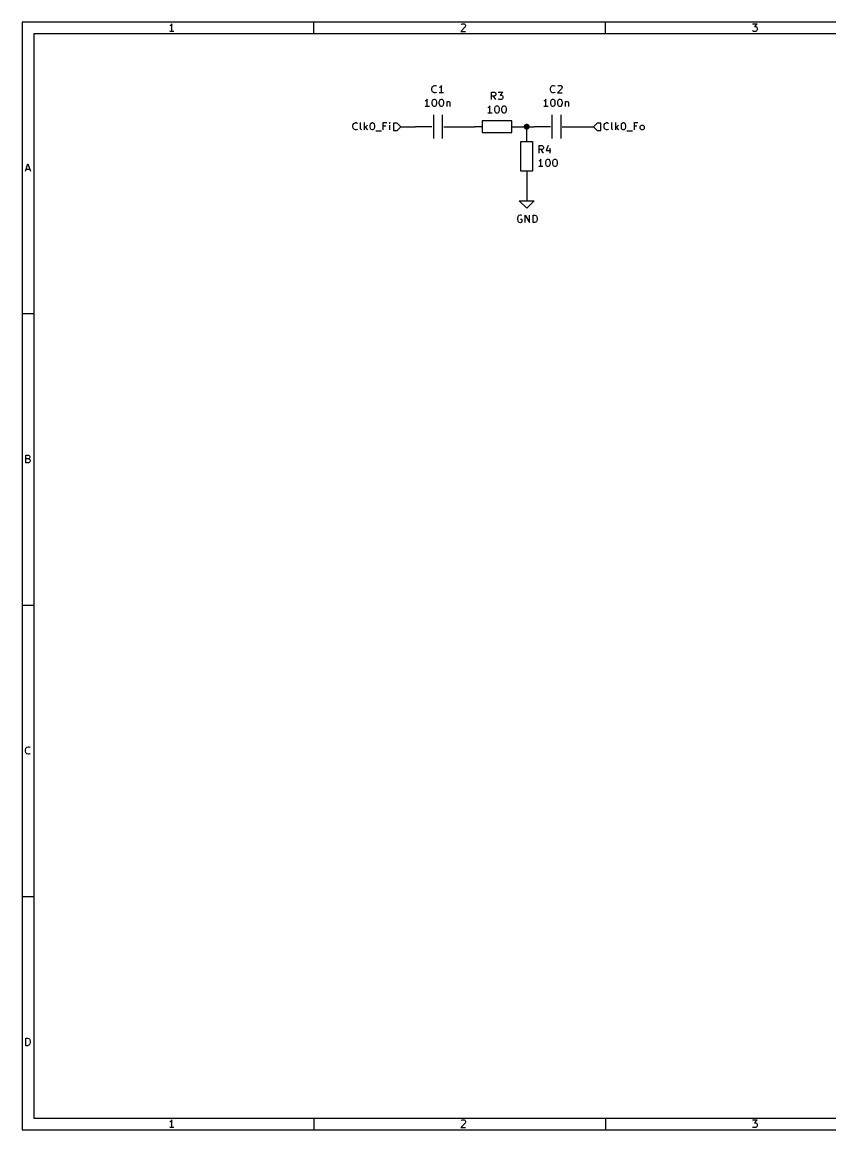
# Model space of a CAD drawing. Extents: x 0.4 to 11.3, y -7.9 to -0.4.
# Drawn here: x 0.39 to 5.85, y -7.87 to -0.39 of the extents above; entities that cross this region are included whole.
import ezdxf

# ---------------------------------------------------------------- set-up
doc = ezdxf.new("R2010")
doc.units = 0
doc.header["$MEASUREMENT"] = 0
for name, color, linetype in [('BROWN2', 54, 'CONTINUOUS'), ('CYAN2', 4, 'CONTINUOUS'), ('GREEN2', 3, 'CONTINUOUS'), ('RED2', 1, 'CONTINUOUS')]:
    doc.layers.add(name, color=color, linetype=linetype)

msp = doc.modelspace()

# ---------------------------------------------------------------- linework, layer by layer
at = {"layer": 'BROWN2', "linetype": 'CONTINUOUS'}
for p, q in [((2.627, -1.094), (2.629, -1.084)), ((2.627, -1.101), (2.627, -1.094)), ((2.629, -1.11), (2.627, -1.101)), ((2.629, -1.084), (2.632, -1.079)), ((2.632, -1.115), (2.629, -1.11)), ((2.632, -1.079), (2.637, -1.075)), ((2.637, -1.12), (2.632, -1.115)), ((2.637, -1.075), (2.644, -1.072)), ((2.644, -1.122), (2.637, -1.12)), ((2.644, -1.072), (2.648, -1.072)), ((2.648, -1.072), (2.656, -1.075)), ((2.656, -1.12), (2.648, -1.122)), ((2.656, -1.075), (2.658, -1.077)), ((2.658, -1.117), (2.656, -1.12)), ((2.679, -1.115), (2.679, -1.072)), ((2.682, -1.12), (2.679, -1.115)), ((2.687, -1.122), (2.682, -1.12)), ((2.706, -1.122), (2.706, -1.072)), ((2.725, -1.089), (2.706, -1.108)), ((2.71, -1.103), (2.725, -1.122)), ((2.744, -1.091), (2.746, -1.082)), ((2.744, -1.103), (2.744, -1.091)), ((2.746, -1.113), (2.744, -1.103)), ((2.746, -1.082), (2.748, -1.077)), ((2.748, -1.117), (2.746, -1.113)), ((2.748, -1.077), (2.751, -1.075)), ((2.751, -1.12), (2.748, -1.117)), ((2.751, -1.075), (2.756, -1.072)), ((2.756, -1.122), (2.751, -1.12)), ((2.756, -1.072), (2.76, -1.072)), ((2.76, -1.072), (2.765, -1.075)), ((2.765, -1.12), (2.76, -1.122)), ((2.765, -1.075), (2.767, -1.077)), ((2.767, -1.117), (2.765, -1.12)), ((2.767, -1.077), (2.77, -1.082)), ((2.77, -1.113), (2.767, -1.117)), ((2.77, -1.082), (2.772, -1.091)), ((2.772, -1.103), (2.77, -1.113)), ((2.772, -1.091), (2.772, -1.103)), ((2.832, -1.122), (2.832, -1.072)), ((2.832, -1.072), (2.856, -1.072)), ((2.848, -1.096), (2.832, -1.096)), ((2.875, -1.072), (2.872, -1.075)), ((2.872, -1.075), (2.875, -1.077)), ((2.877, -1.075), (2.875, -1.072)), ((2.875, -1.072), (2.875, -1.077)), ((2.875, -1.077), (2.877, -1.075)), ((2.875, -1.122), (2.875, -1.089)), ((2.925, -1.075), (2.9, -1.075)), ((2.9, -1.075), (2.9, -1.125)), ((2.95, -1.1), (2.925, -1.075)), ((2.925, -1.125), (2.95, -1.1)), ((4.275, -1.075), (4.25, -1.1)), ((4.25, -1.1), (4.275, -1.125)), ((4.3, -1.075), (4.275, -1.075)), ((4.3, -1.125), (4.3, -1.075)), ((4.322, -1.094), (4.324, -1.084)), ((4.322, -1.101), (4.322, -1.094)), ((4.324, -1.11), (4.322, -1.101)), ((4.324, -1.084), (4.327, -1.079)), ((4.327, -1.115), (4.324, -1.11)), ((4.327, -1.079), (4.332, -1.075)), ((4.332, -1.12), (4.327, -1.115)), ((4.332, -1.075), (4.339, -1.072)), ((4.339, -1.122), (4.332, -1.12)), ((4.339, -1.072), (4.343, -1.072)), ((4.343, -1.072), (4.351, -1.075)), ((4.351, -1.12), (4.343, -1.122)), ((4.351, -1.075), (4.353, -1.077)), ((4.353, -1.117), (4.351, -1.12)), ((4.374, -1.115), (4.374, -1.072)), ((4.377, -1.12), (4.374, -1.115)), ((4.382, -1.122), (4.377, -1.12)), ((4.401, -1.122), (4.401, -1.072)), ((4.42, -1.089), (4.401, -1.108)), ((4.405, -1.103), (4.42, -1.122)), ((4.439, -1.091), (4.441, -1.082)), ((4.439, -1.103), (4.439, -1.091)), ((4.441, -1.113), (4.439, -1.103)), ((4.441, -1.082), (4.443, -1.077)), ((4.443, -1.117), (4.441, -1.113)), ((4.443, -1.077), (4.446, -1.075)), ((4.446, -1.12), (4.443, -1.117)), ((4.446, -1.075), (4.451, -1.072)), ((4.451, -1.122), (4.446, -1.12)), ((4.451, -1.072), (4.455, -1.072)), ((4.455, -1.072), (4.46, -1.075)), ((4.46, -1.12), (4.455, -1.122)), ((4.46, -1.075), (4.463, -1.077)), ((4.463, -1.117), (4.46, -1.12)), ((4.463, -1.077), (4.465, -1.082)), ((4.465, -1.113), (4.463, -1.117)), ((4.465, -1.082), (4.467, -1.091)), ((4.467, -1.103), (4.465, -1.113)), ((4.467, -1.091), (4.467, -1.103)), ((4.527, -1.122), (4.527, -1.072)), ((4.527, -1.072), (4.551, -1.072)), ((4.543, -1.096), (4.527, -1.096)), ((4.567, -1.098), (4.57, -1.094)), ((4.567, -1.113), (4.567, -1.098)), ((4.57, -1.117), (4.567, -1.113)), ((4.57, -1.094), (4.572, -1.091)), ((4.572, -1.12), (4.57, -1.117)), ((4.572, -1.091), (4.577, -1.089)), ((4.577, -1.122), (4.572, -1.12)), ((4.577, -1.089), (4.584, -1.089)), ((4.584, -1.089), (4.589, -1.091)), ((4.589, -1.12), (4.584, -1.122)), ((4.589, -1.091), (4.591, -1.094)), ((4.591, -1.117), (4.589, -1.12)), ((4.591, -1.094), (4.593, -1.098)), ((4.593, -1.113), (4.591, -1.117)), ((4.593, -1.098), (4.593, -1.113)), ((2.648, -1.122), (2.644, -1.122)), ((2.76, -1.122), (2.756, -1.122)), ((2.782, -1.127), (2.82, -1.127)), ((2.9, -1.125), (2.925, -1.125)), ((4.275, -1.125), (4.3, -1.125)), ((4.343, -1.122), (4.339, -1.122)), ((4.455, -1.122), (4.451, -1.122)), ((4.477, -1.127), (4.515, -1.127)), ((4.584, -1.122), (4.577, -1.122))]:
    msp.add_line(p, q, dxfattribs=at)
at = {"layer": 'CYAN2', "linetype": 'CONTINUOUS'}
for p, q in [((3.17, -0.825), (3.177, -0.822)), ((3.177, -0.822), (3.182, -0.822)), ((3.182, -0.822), (3.189, -0.825)), ((3.225, -0.822), (3.22, -0.829)), ((3.225, -0.872), (3.225, -0.822)), ((3.97, -0.825), (3.977, -0.822)), ((3.977, -0.822), (3.982, -0.822)), ((3.982, -0.822), (3.989, -0.825)), ((4.013, -0.825), (4.017, -0.822)), ((4.017, -0.822), (4.029, -0.822)), ((4.029, -0.822), (4.034, -0.825)), ((3.16, -0.844), (3.163, -0.834)), ((3.16, -0.851), (3.16, -0.844)), ((3.163, -0.86), (3.16, -0.851)), ((3.163, -0.834), (3.165, -0.829)), ((3.165, -0.865), (3.163, -0.86)), ((3.165, -0.829), (3.17, -0.825)), ((3.17, -0.87), (3.165, -0.865)), ((3.177, -0.872), (3.17, -0.87)), ((3.182, -0.872), (3.177, -0.872)), ((3.189, -0.87), (3.182, -0.872)), ((3.189, -0.825), (3.191, -0.827)), ((3.191, -0.867), (3.189, -0.87)), ((3.215, -0.834), (3.21, -0.836)), ((3.239, -0.872), (3.21, -0.872)), ((3.22, -0.829), (3.215, -0.834)), ((3.563, -0.917), (3.563, -0.867)), ((3.563, -0.867), (3.582, -0.867)), ((3.582, -0.893), (3.563, -0.893)), ((3.591, -0.917), (3.575, -0.893)), ((3.582, -0.867), (3.586, -0.87)), ((3.586, -0.891), (3.582, -0.893)), ((3.586, -0.87), (3.589, -0.872)), ((3.589, -0.889), (3.586, -0.891)), ((3.589, -0.872), (3.591, -0.877)), ((3.591, -0.884), (3.589, -0.889)), ((3.591, -0.877), (3.591, -0.884)), ((3.608, -0.867), (3.639, -0.867)), ((3.639, -0.867), (3.622, -0.886)), ((3.622, -0.886), (3.629, -0.886)), ((3.629, -0.886), (3.634, -0.889)), ((3.634, -0.889), (3.636, -0.891)), ((3.636, -0.891), (3.639, -0.896)), ((3.639, -0.896), (3.639, -0.908)), ((3.96, -0.844), (3.963, -0.834)), ((3.96, -0.851), (3.96, -0.844)), ((3.963, -0.86), (3.96, -0.851)), ((3.963, -0.834), (3.965, -0.829)), ((3.965, -0.865), (3.963, -0.86)), ((3.965, -0.829), (3.97, -0.825)), ((3.97, -0.87), (3.965, -0.865)), ((3.977, -0.872), (3.97, -0.87)), ((3.982, -0.872), (3.977, -0.872)), ((3.989, -0.87), (3.982, -0.872)), ((3.989, -0.825), (3.991, -0.827)), ((3.991, -0.867), (3.989, -0.87)), ((4.036, -0.844), (4.008, -0.872)), ((4.008, -0.872), (4.039, -0.872)), ((4.01, -0.827), (4.013, -0.825)), ((4.034, -0.825), (4.036, -0.827)), ((4.036, -0.827), (4.039, -0.832)), ((4.039, -0.836), (4.036, -0.844)), ((4.039, -0.832), (4.039, -0.836)), ((3.12, -0.925), (3.115, -0.927)), ((3.144, -0.963), (3.115, -0.963)), ((3.125, -0.92), (3.12, -0.925)), ((3.129, -0.913), (3.125, -0.92)), ((3.129, -0.963), (3.129, -0.913)), ((3.163, -0.932), (3.165, -0.923)), ((3.163, -0.944), (3.163, -0.932)), ((3.165, -0.954), (3.163, -0.944)), ((3.165, -0.923), (3.167, -0.918)), ((3.167, -0.958), (3.165, -0.954)), ((3.167, -0.918), (3.17, -0.916)), ((3.17, -0.961), (3.167, -0.958)), ((3.17, -0.916), (3.175, -0.913)), ((3.175, -0.963), (3.17, -0.961)), ((3.175, -0.913), (3.179, -0.913)), ((3.179, -0.963), (3.175, -0.963)), ((3.179, -0.913), (3.184, -0.916)), ((3.184, -0.961), (3.179, -0.963)), ((3.184, -0.916), (3.186, -0.918)), ((3.186, -0.958), (3.184, -0.961)), ((3.186, -0.918), (3.189, -0.923)), ((3.189, -0.954), (3.186, -0.958)), ((3.189, -0.923), (3.191, -0.932)), ((3.191, -0.944), (3.189, -0.954)), ((3.191, -0.932), (3.191, -0.944)), ((3.21, -0.932), (3.213, -0.923)), ((3.21, -0.944), (3.21, -0.932)), ((3.213, -0.954), (3.21, -0.944)), ((3.213, -0.923), (3.215, -0.918)), ((3.215, -0.958), (3.213, -0.954)), ((3.215, -0.918), (3.217, -0.916)), ((3.217, -0.961), (3.215, -0.958)), ((3.217, -0.916), (3.222, -0.913)), ((3.222, -0.963), (3.217, -0.961)), ((3.222, -0.913), (3.227, -0.913)), ((3.227, -0.963), (3.222, -0.963)), ((3.227, -0.913), (3.232, -0.916)), ((3.232, -0.961), (3.227, -0.963)), ((3.232, -0.916), (3.234, -0.918)), ((3.234, -0.958), (3.232, -0.961)), ((3.234, -0.918), (3.236, -0.923)), ((3.236, -0.954), (3.234, -0.958)), ((3.236, -0.923), (3.239, -0.932)), ((3.239, -0.944), (3.236, -0.954)), ((3.239, -0.932), (3.239, -0.944)), ((3.26, -0.93), (3.26, -0.963)), ((3.26, -0.935), (3.263, -0.932)), ((3.263, -0.932), (3.267, -0.93)), ((3.267, -0.93), (3.274, -0.93)), ((3.274, -0.93), (3.279, -0.932)), ((3.279, -0.932), (3.282, -0.937)), ((3.282, -0.937), (3.282, -0.963)), ((3.542, -0.97), (3.538, -0.972)), ((3.547, -0.965), (3.542, -0.97)), ((3.552, -0.958), (3.547, -0.965)), ((3.552, -1.008), (3.552, -0.958)), ((3.585, -0.977), (3.588, -0.968)), ((3.588, -0.968), (3.59, -0.963)), ((3.59, -0.963), (3.592, -0.961)), ((3.592, -0.961), (3.597, -0.958)), ((3.597, -0.958), (3.602, -0.958)), ((3.602, -0.958), (3.607, -0.961)), ((3.607, -0.961), (3.609, -0.963)), ((3.61, -0.915), (3.608, -0.912)), ((3.609, -0.963), (3.611, -0.968)), ((3.615, -0.917), (3.61, -0.915)), ((3.611, -0.968), (3.614, -0.977)), ((3.629, -0.917), (3.615, -0.917)), ((3.634, -0.915), (3.629, -0.917)), ((3.633, -0.977), (3.635, -0.968)), ((3.636, -0.912), (3.634, -0.915)), ((3.635, -0.968), (3.638, -0.963)), ((3.639, -0.908), (3.636, -0.912)), ((3.638, -0.963), (3.64, -0.961)), ((3.64, -0.961), (3.645, -0.958)), ((3.645, -0.958), (3.65, -0.958)), ((3.65, -0.958), (3.654, -0.961)), ((3.654, -0.961), (3.657, -0.963)), ((3.657, -0.963), (3.659, -0.968)), ((3.659, -0.968), (3.661, -0.977)), ((3.92, -0.925), (3.915, -0.927)), ((3.944, -0.963), (3.915, -0.963)), ((3.925, -0.92), (3.92, -0.925)), ((3.929, -0.913), (3.925, -0.92)), ((3.929, -0.963), (3.929, -0.913)), ((3.963, -0.932), (3.965, -0.923)), ((3.963, -0.944), (3.963, -0.932)), ((3.965, -0.954), (3.963, -0.944)), ((3.965, -0.923), (3.967, -0.918)), ((3.967, -0.958), (3.965, -0.954)), ((3.967, -0.918), (3.97, -0.916)), ((3.97, -0.961), (3.967, -0.958)), ((3.97, -0.916), (3.975, -0.913)), ((3.975, -0.963), (3.97, -0.961)), ((3.975, -0.913), (3.979, -0.913)), ((3.979, -0.963), (3.975, -0.963)), ((3.979, -0.913), (3.984, -0.916)), ((3.984, -0.961), (3.979, -0.963)), ((3.984, -0.916), (3.986, -0.918)), ((3.986, -0.958), (3.984, -0.961)), ((3.986, -0.918), (3.989, -0.923)), ((3.989, -0.954), (3.986, -0.958)), ((3.989, -0.923), (3.991, -0.932)), ((3.991, -0.944), (3.989, -0.954)), ((3.991, -0.932), (3.991, -0.944)), ((4.01, -0.932), (4.013, -0.923)), ((4.01, -0.944), (4.01, -0.932)), ((4.013, -0.954), (4.01, -0.944)), ((4.013, -0.923), (4.015, -0.918)), ((4.015, -0.958), (4.013, -0.954)), ((4.015, -0.918), (4.017, -0.916)), ((4.017, -0.961), (4.015, -0.958)), ((4.017, -0.916), (4.022, -0.913)), ((4.022, -0.963), (4.017, -0.961)), ((4.022, -0.913), (4.027, -0.913)), ((4.027, -0.963), (4.022, -0.963)), ((4.027, -0.913), (4.032, -0.916)), ((4.032, -0.961), (4.027, -0.963)), ((4.032, -0.916), (4.034, -0.918)), ((4.034, -0.958), (4.032, -0.961)), ((4.034, -0.918), (4.036, -0.923)), ((4.036, -0.954), (4.034, -0.958)), ((4.036, -0.923), (4.039, -0.932)), ((4.039, -0.944), (4.036, -0.954)), ((4.039, -0.932), (4.039, -0.944)), ((4.06, -0.93), (4.06, -0.963)), ((4.06, -0.935), (4.063, -0.932)), ((4.063, -0.932), (4.067, -0.93)), ((4.067, -0.93), (4.074, -0.93)), ((4.074, -0.93), (4.079, -0.932)), ((4.079, -0.932), (4.082, -0.937)), ((4.082, -0.937), (4.082, -0.963)), ((3.566, -1.008), (3.538, -1.008)), ((3.585, -0.989), (3.585, -0.977)), ((3.588, -0.999), (3.585, -0.989)), ((3.59, -1.003), (3.588, -0.999)), ((3.592, -1.006), (3.59, -1.003)), ((3.597, -1.008), (3.592, -1.006)), ((3.602, -1.008), (3.597, -1.008)), ((3.607, -1.006), (3.602, -1.008)), ((3.609, -1.003), (3.607, -1.006)), ((3.611, -0.999), (3.609, -1.003)), ((3.614, -0.989), (3.611, -0.999)), ((3.614, -0.977), (3.614, -0.989)), ((3.633, -0.989), (3.633, -0.977)), ((3.635, -0.999), (3.633, -0.989)), ((3.638, -1.003), (3.635, -0.999)), ((3.64, -1.006), (3.638, -1.003)), ((3.645, -1.008), (3.64, -1.006)), ((3.65, -1.008), (3.645, -1.008)), ((3.654, -1.006), (3.65, -1.008)), ((3.657, -1.003), (3.654, -1.006)), ((3.659, -0.999), (3.657, -1.003)), ((3.661, -0.989), (3.659, -0.999)), ((3.661, -0.977), (3.661, -0.989)), ((3.885, -1.278), (3.885, -1.228)), ((3.885, -1.228), (3.904, -1.228)), ((3.904, -1.254), (3.885, -1.254)), ((3.913, -1.278), (3.897, -1.254)), ((3.904, -1.228), (3.908, -1.231)), ((3.908, -1.252), (3.904, -1.254)), ((3.908, -1.231), (3.911, -1.233)), ((3.911, -1.25), (3.908, -1.252)), ((3.911, -1.233), (3.913, -1.238)), ((3.913, -1.245), (3.911, -1.25)), ((3.913, -1.238), (3.913, -1.245)), ((3.944, -1.226), (3.932, -1.261)), ((3.932, -1.261), (3.963, -1.261)), ((3.956, -1.245), (3.956, -1.278)), ((3.886, -1.331), (3.882, -1.333)), ((3.891, -1.326), (3.886, -1.331)), ((3.896, -1.319), (3.891, -1.326)), ((3.896, -1.369), (3.896, -1.319)), ((3.929, -1.338), (3.932, -1.329)), ((3.929, -1.35), (3.929, -1.338)), ((3.932, -1.329), (3.934, -1.324)), ((3.934, -1.324), (3.936, -1.322)), ((3.936, -1.322), (3.941, -1.319)), ((3.941, -1.319), (3.946, -1.319)), ((3.946, -1.319), (3.951, -1.322)), ((3.951, -1.322), (3.953, -1.324)), ((3.953, -1.324), (3.955, -1.329)), ((3.955, -1.329), (3.958, -1.338)), ((3.958, -1.338), (3.958, -1.35)), ((3.977, -1.338), (3.979, -1.329)), ((3.977, -1.35), (3.977, -1.338)), ((3.979, -1.329), (3.982, -1.324)), ((3.982, -1.324), (3.984, -1.322)), ((3.984, -1.322), (3.989, -1.319)), ((3.989, -1.319), (3.994, -1.319)), ((3.994, -1.319), (3.998, -1.322)), ((3.998, -1.322), (4.001, -1.324)), ((4.001, -1.324), (4.003, -1.329)), ((4.003, -1.329), (4.005, -1.338)), ((4.005, -1.338), (4.005, -1.35)), ((3.91, -1.369), (3.882, -1.369)), ((3.932, -1.36), (3.929, -1.35)), ((3.934, -1.364), (3.932, -1.36)), ((3.936, -1.367), (3.934, -1.364)), ((3.941, -1.369), (3.936, -1.367)), ((3.946, -1.369), (3.941, -1.369)), ((3.951, -1.367), (3.946, -1.369)), ((3.953, -1.364), (3.951, -1.367)), ((3.955, -1.36), (3.953, -1.364)), ((3.958, -1.35), (3.955, -1.36)), ((3.979, -1.36), (3.977, -1.35)), ((3.982, -1.364), (3.979, -1.36)), ((3.984, -1.367), (3.982, -1.364)), ((3.989, -1.369), (3.984, -1.367)), ((3.994, -1.369), (3.989, -1.369)), ((3.998, -1.367), (3.994, -1.369)), ((4.001, -1.364), (3.998, -1.367)), ((4.003, -1.36), (4.001, -1.364)), ((4.005, -1.35), (4.003, -1.36)), ((3.74, -1.709), (3.738, -1.719)), ((3.738, -1.719), (3.738, -1.726)), ((3.743, -1.704), (3.74, -1.709)), ((3.747, -1.7), (3.743, -1.704)), ((3.755, -1.697), (3.747, -1.7)), ((3.762, -1.697), (3.755, -1.697)), ((3.766, -1.7), (3.762, -1.697)), ((3.79, -1.747), (3.79, -1.697)), ((3.79, -1.697), (3.819, -1.747)), ((3.819, -1.747), (3.819, -1.697)), ((3.843, -1.747), (3.843, -1.697)), ((3.843, -1.697), (3.855, -1.697)), ((3.855, -1.697), (3.862, -1.7)), ((3.862, -1.7), (3.866, -1.704)), ((3.866, -1.704), (3.869, -1.709)), ((3.869, -1.709), (3.871, -1.719)), ((3.871, -1.719), (3.871, -1.726)), ((3.738, -1.726), (3.74, -1.735)), ((3.74, -1.735), (3.743, -1.74)), ((3.743, -1.74), (3.747, -1.745)), ((3.747, -1.745), (3.755, -1.747)), ((3.755, -1.747), (3.759, -1.747)), ((3.769, -1.726), (3.759, -1.726)), ((3.759, -1.747), (3.766, -1.745)), ((3.766, -1.745), (3.769, -1.742)), ((3.769, -1.742), (3.769, -1.726)), ((3.855, -1.747), (3.843, -1.747)), ((3.862, -1.745), (3.855, -1.747)), ((3.866, -1.74), (3.862, -1.745)), ((3.869, -1.735), (3.866, -1.74)), ((3.871, -1.726), (3.869, -1.735))]:
    msp.add_line(p, q, dxfattribs=at)
at = {"layer": 'GREEN2', "linetype": 'CONTINUOUS'}
for p, q in [((2.95, -1.1), (3.05, -1.1)), ((3.35, -1.1), (3.45, -1.1)), ((3.75, -1.1), (3.8, -1.1)), ((3.8, -1.15), (3.8, -1.1)), ((3.8, -1.1), (3.85, -1.1)), ((4.15, -1.1), (4.25, -1.1)), ((3.8, -1.45), (3.8, -1.55))]:
    msp.add_line(p, q, dxfattribs=at)
at = {"layer": 'GREEN2', "const_width": 0.02}
msp.add_lwpolyline([(3.79, -1.1, 1), (3.81, -1.1, 1)], format="xyb", close=True, dxfattribs=at)
at = {"layer": 'RED2', "linetype": 'CONTINUOUS'}
for p, q in [((0.394, -0.394), (0.394, -7.874)), ((11.299, -0.394), (0.394, -0.394)), ((1.395, -0.417), (1.39, -0.419)), ((1.4, -0.412), (1.395, -0.417)), ((1.405, -0.405), (1.4, -0.412)), ((1.405, -0.456), (1.405, -0.405)), ((2.362, -0.472), (2.362, -0.394)), ((3.385, -0.426), (3.356, -0.456)), ((3.358, -0.409), (3.361, -0.407)), ((3.361, -0.407), (3.366, -0.405)), ((3.366, -0.405), (3.378, -0.405)), ((3.378, -0.405), (3.383, -0.407)), ((3.383, -0.407), (3.385, -0.409)), ((3.385, -0.409), (3.387, -0.414)), ((3.387, -0.419), (3.385, -0.426)), ((3.387, -0.414), (3.387, -0.419)), ((4.331, -0.472), (4.331, -0.394)), ((5.325, -0.405), (5.356, -0.405)), ((5.356, -0.405), (5.339, -0.424)), ((5.339, -0.424), (5.347, -0.424)), ((5.347, -0.424), (5.352, -0.426)), ((5.352, -0.426), (5.354, -0.429)), ((5.354, -0.429), (5.356, -0.434)), ((5.356, -0.446), (5.354, -0.451)), ((5.356, -0.434), (5.356, -0.446)), ((0.472, -0.472), (0.472, -7.796)), ((11.221, -0.472), (0.472, -0.472)), ((1.419, -0.456), (1.39, -0.456)), ((3.356, -0.456), (3.387, -0.456)), ((5.327, -0.453), (5.325, -0.451)), ((5.332, -0.456), (5.327, -0.453)), ((5.347, -0.456), (5.332, -0.456)), ((5.352, -0.453), (5.347, -0.456)), ((5.354, -0.451), (5.352, -0.453)), ((3.17, -1.02), (3.17, -1.18)), ((3.23, -1.02), (3.23, -1.18)), ((3.97, -1.02), (3.97, -1.18)), ((4.03, -1.02), (4.03, -1.18)), ((3.16, -1.1), (3.05, -1.1)), ((3.24, -1.1), (3.35, -1.1)), ((3.5, -1.1), (3.45, -1.1)), ((3.5, -1.06), (3.5, -1.14)), ((3.7, -1.06), (3.5, -1.06)), ((3.7, -1.14), (3.7, -1.06)), ((3.7, -1.1), (3.75, -1.1)), ((3.96, -1.1), (3.85, -1.1)), ((4.04, -1.1), (4.15, -1.1)), ((3.5, -1.14), (3.7, -1.14)), ((3.8, -1.2), (3.8, -1.15)), ((3.76, -1.4), (3.76, -1.2)), ((3.76, -1.2), (3.84, -1.2)), ((3.84, -1.2), (3.84, -1.4)), ((0.416, -1.401), (0.433, -1.35)), ((0.42, -1.386), (0.445, -1.386)), ((0.433, -1.35), (0.45, -1.401)), ((3.84, -1.4), (3.76, -1.4)), ((3.8, -1.4), (3.8, -1.45)), ((3.8, -1.55), (3.8, -1.6)), ((3.8, -1.65), (3.75, -1.6)), ((3.75, -1.6), (3.8, -1.6)), ((3.8, -1.6), (3.85, -1.6)), ((3.85, -1.6), (3.8, -1.65)), ((0.394, -2.362), (0.472, -2.362)), ((0.419, -3.369), (0.419, -3.318)), ((0.419, -3.318), (0.436, -3.318)), ((0.436, -3.342), (0.419, -3.342)), ((0.436, -3.318), (0.441, -3.32)), ((0.441, -3.339), (0.436, -3.342)), ((0.436, -3.342), (0.443, -3.344)), ((0.441, -3.32), (0.443, -3.322)), ((0.443, -3.337), (0.441, -3.339)), ((0.443, -3.322), (0.446, -3.327)), ((0.446, -3.332), (0.443, -3.337)), ((0.443, -3.344), (0.446, -3.347)), ((0.446, -3.364), (0.443, -3.366)), ((0.446, -3.327), (0.446, -3.332)), ((0.446, -3.347), (0.448, -3.352)), ((0.448, -3.359), (0.446, -3.364)), ((0.448, -3.352), (0.448, -3.359)), ((0.439, -3.369), (0.419, -3.369)), ((0.443, -3.366), (0.439, -3.369)), ((0.394, -4.331), (0.472, -4.331)), ((0.417, -5.308), (0.419, -5.299)), ((0.417, -5.316), (0.417, -5.308)), ((0.419, -5.299), (0.422, -5.294)), ((0.422, -5.294), (0.426, -5.289)), ((0.426, -5.289), (0.434, -5.287)), ((0.434, -5.287), (0.439, -5.287)), ((0.439, -5.287), (0.446, -5.289)), ((0.446, -5.289), (0.448, -5.291)), ((0.419, -5.325), (0.417, -5.316)), ((0.422, -5.33), (0.419, -5.325)), ((0.426, -5.335), (0.422, -5.33)), ((0.434, -5.338), (0.426, -5.335)), ((0.439, -5.338), (0.434, -5.338)), ((0.446, -5.335), (0.439, -5.338)), ((0.448, -5.333), (0.446, -5.335)), ((0.394, -6.299), (0.472, -6.299)), ((0.419, -7.306), (0.419, -7.255)), ((0.419, -7.255), (0.431, -7.255)), ((0.431, -7.255), (0.439, -7.257)), ((0.431, -7.306), (0.419, -7.306)), ((0.439, -7.303), (0.431, -7.306)), ((0.439, -7.257), (0.443, -7.262)), ((0.443, -7.298), (0.439, -7.303)), ((0.443, -7.262), (0.446, -7.267)), ((0.446, -7.293), (0.443, -7.298)), ((0.446, -7.267), (0.448, -7.276)), ((0.448, -7.284), (0.446, -7.293)), ((0.448, -7.276), (0.448, -7.284)), ((0.472, -7.796), (11.221, -7.796)), ((1.395, -7.819), (1.39, -7.821)), ((1.4, -7.814), (1.395, -7.819)), ((1.405, -7.807), (1.4, -7.814)), ((1.405, -7.858), (1.405, -7.807)), ((2.362, -7.796), (2.362, -7.874)), ((3.385, -7.828), (3.356, -7.858)), ((3.358, -7.811), (3.361, -7.809)), ((3.361, -7.809), (3.366, -7.807)), ((3.366, -7.807), (3.378, -7.807)), ((3.378, -7.807), (3.383, -7.809)), ((3.383, -7.809), (3.385, -7.811)), ((3.385, -7.811), (3.387, -7.816)), ((3.387, -7.821), (3.385, -7.828)), ((3.387, -7.816), (3.387, -7.821)), ((4.331, -7.796), (4.331, -7.874)), ((5.325, -7.807), (5.356, -7.807)), ((5.327, -7.855), (5.325, -7.853)), ((5.356, -7.807), (5.339, -7.826)), ((5.339, -7.826), (5.347, -7.826)), ((5.347, -7.826), (5.352, -7.828)), ((5.352, -7.828), (5.354, -7.831)), ((5.354, -7.853), (5.352, -7.855)), ((5.354, -7.831), (5.356, -7.836)), ((5.356, -7.848), (5.354, -7.853)), ((5.356, -7.836), (5.356, -7.848)), ((0.394, -7.874), (11.299, -7.874)), ((1.419, -7.858), (1.39, -7.858)), ((3.356, -7.858), (3.387, -7.858)), ((5.332, -7.858), (5.327, -7.855)), ((5.347, -7.858), (5.332, -7.858)), ((5.352, -7.855), (5.347, -7.858))]:
    msp.add_line(p, q, dxfattribs=at)

doc.saveas('drawing.dxf')
